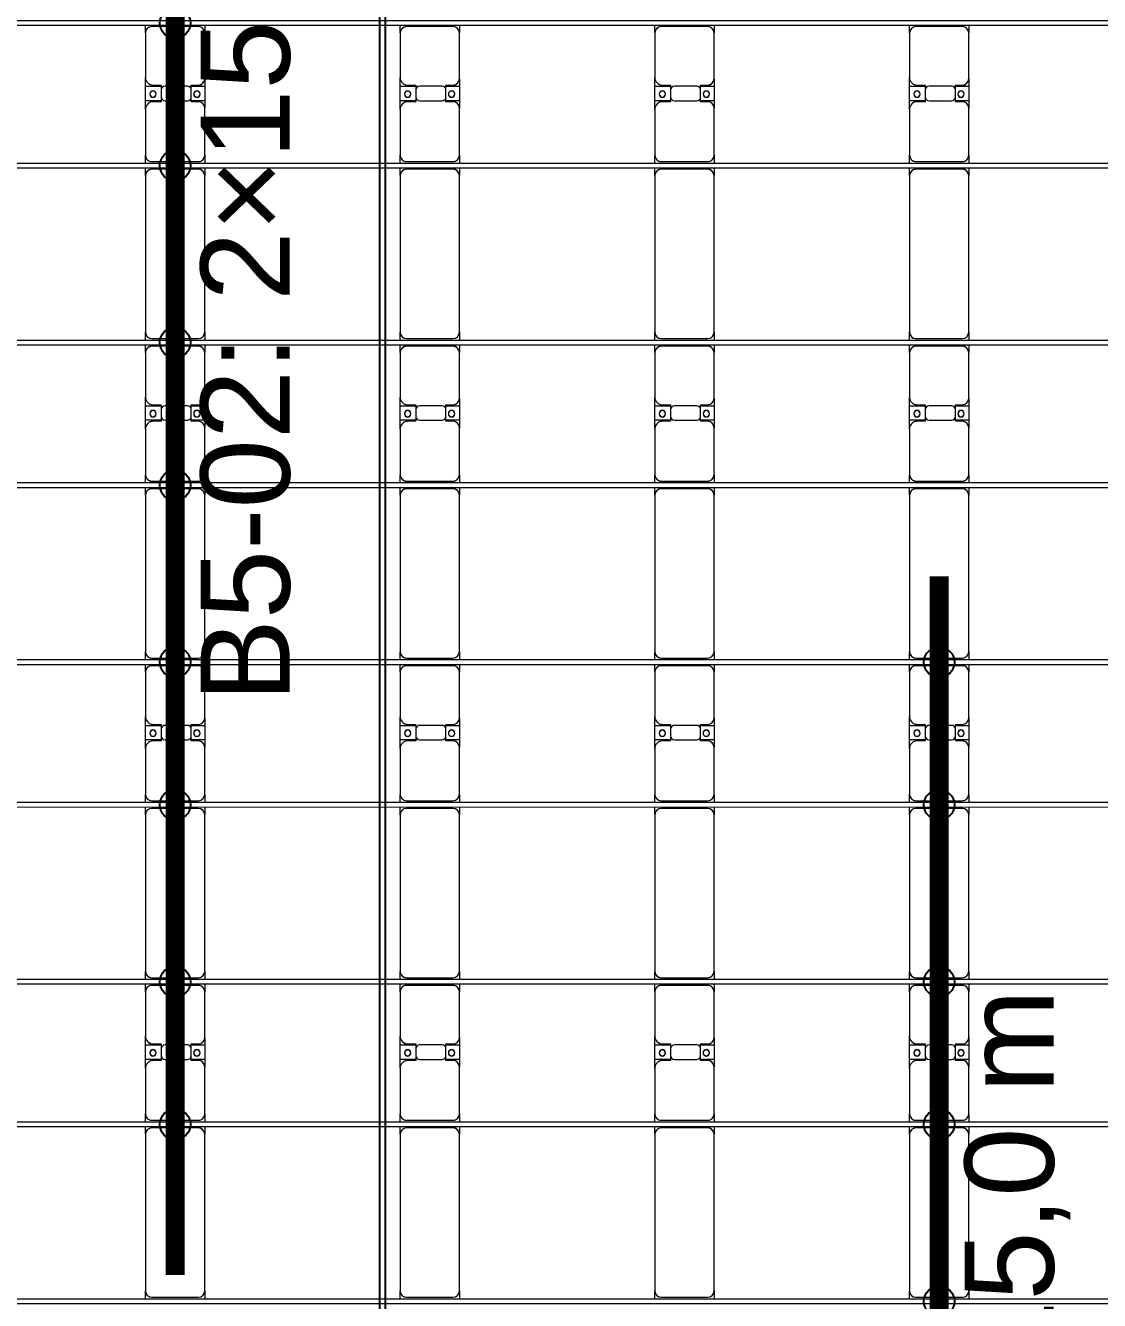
# Model space of a CAD drawing. Header units: millimetres. Extents: x -147246 to 112336, y -213734 to -86506.
# Drawn here: x -89290 to -80856, y -194983 to -184969 of the extents above; entities that cross this region are included whole.
import ezdxf

# ---------------------------------------------------------------- set-up
doc = ezdxf.new("R2010")
doc.units = ezdxf.units.MM
doc.layers.add('A-GENM', color=13, linetype='Continuous', lineweight=9)
doc.layers.add('S-BEAM', color=12, linetype='Continuous', lineweight=9)
doc.layers.add('GC-GHI CHU', color=2, linetype='Continuous')
doc.layers.add('GC-HOP 40x60 GIA CUONG', color=1, linetype='Continuous')
doc.styles.add('GC_VN', font='arial.ttf')

# ---------------------------------------------------------------- blocks, each defined once
blk = doc.blocks.new('Dầm C52 - Hộp 40x60-25898-BỐ TRÍ KHUNG KẾT CẤU BÈ PIN 05')
at = {"layer": 'S-BEAM', "color": 3, "lineweight": 25}
for p, q in [((-55982, 20), (55982, 20)), ((55982, -20), (-55982, -20))]:
    blk.add_line(p, q, dxfattribs=at)
blk = doc.blocks.new('Dai phao do pin - DẢI PHAO ĐỠ PIN-V5-BỐ TRÍ KHUNG KẾT CẤU BÈ PIN 05')
at = {"layer": 'A-GENM', "color": 7}
for p, q in [((6848, 242), (6910, 242)), ((8140, 242), (6910, 242)), ((8140, 242), (8198, 242)), ((8238, 242), (8300, 242)), ((8660, 242), (8300, 242)), ((8660, 242), (8842, 242)), ((8728, 242), (8910, 242)), ((8728, 118), (8728, 242)), ((8842, 242), (8842, 118)), ((9260, 242), (8910, 242)), ((9260, 242), (9318, 242)), ((9358, 242), (9420, 242)), ((10650, 242), (9420, 242)), ((10650, 242), (10708, 242)), ((10748, 242), (10808, 242)), ((11170, 242), (10810, 242)), ((11170, 242), (11352, 242)), ((11238, 242), (11420, 242)), ((11238, 118), (11238, 242)), ((11352, 242), (11352, 118)), ((11770, 242), (11420, 242)), ((11770, 242), (11828, 242)), ((11868, 242), (11930, 242)), ((13160, 242), (11930, 242)), ((13160, 242), (13218, 242)), ((13258, 242), (13320, 242)), ((13680, 242), (13320, 242)), ((13680, 242), (13862, 242)), ((13748, 242), (13930, 242)), ((13748, 118), (13748, 242)), ((13862, 242), (13862, 118)), ((14280, 242), (13930, 242)), ((14280, 242), (14338, 242)), ((14378, 242), (14440, 242)), ((15670, 242), (14440, 242)), ((15670, 242), (15728, 242)), ((15768, 242), (15830, 242)), ((16190, 242), (15830, 242)), ((16190, 242), (16372, 242)), ((16258, 242), (16440, 242)), ((16258, 118), (16258, 242)), ((16372, 242), (16372, 118)), ((16790, 242), (16440, 242)), ((16790, 242), (16848, 242)), ((6860, 192), (6860, -173)), ((8190, -173), (8190, 192)), ((8250, 192), (8250, -173)), ((8720, 118), (8720, 182)), ((8812, 118), (8720, 118)), ((8850, 118), (8758, 118)), ((8850, 182), (8850, 118)), ((9310, -173), (9310, 192)), ((9370, 192), (9370, -173)), ((10700, -173), (10700, 192)), ((10760, 192), (10760, -173)), ((11230, 118), (11230, 182)), ((11322, 118), (11230, 118)), ((11360, 118), (11268, 118)), ((11360, 182), (11360, 118)), ((11820, -173), (11820, 192)), ((11880, 192), (11880, -173)), ((13210, -173), (13210, 192)), ((13270, 192), (13270, -173)), ((13740, 118), (13740, 182)), ((13832, 118), (13740, 118)), ((13870, 118), (13778, 118)), ((13870, 182), (13870, 118)), ((14330, -173), (14330, 192)), ((14390, 192), (14390, -173)), ((15720, -173), (15720, 192)), ((15780, 192), (15780, -173)), ((16250, 118), (16250, 182)), ((16342, 118), (16250, 118)), ((16380, 118), (16288, 118)), ((16380, 182), (16380, 118)), ((16840, -173), (16840, 192)), ((8728, 88), (8728, -88)), ((8842, -88), (8842, 88)), ((11238, 88), (11238, -88)), ((11352, -88), (11352, 88)), ((13748, 88), (13748, -88)), ((13862, -88), (13862, 88)), ((16258, 88), (16258, -88)), ((16372, -88), (16372, 88)), ((8720, -173), (8720, -118)), ((8720, -118), (8812, -118)), ((8728, -223), (8728, -118)), ((8758, -118), (8850, -118)), ((8842, -118), (8842, -223)), ((8850, -118), (8850, -173)), ((11230, -173), (11230, -118)), ((11230, -118), (11322, -118)), ((11238, -223), (11238, -118)), ((11268, -118), (11360, -118)), ((11352, -118), (11352, -223)), ((11360, -118), (11360, -173)), ((13740, -173), (13740, -118)), ((13740, -118), (13832, -118)), ((13748, -223), (13748, -118)), ((13778, -118), (13870, -118)), ((13862, -118), (13862, -223)), ((13870, -118), (13870, -173)), ((16250, -173), (16250, -118)), ((16250, -118), (16342, -118)), ((16258, -223), (16258, -118)), ((16288, -118), (16380, -118)), ((16372, -118), (16372, -223)), ((16380, -118), (16380, -173)), ((6910, -223), (6848, -223)), ((6910, -223), (8140, -223)), ((8198, -223), (8140, -223)), ((8300, -223), (8238, -223)), ((8300, -223), (8670, -223)), ((8842, -223), (8670, -223)), ((8900, -223), (8728, -223)), ((8900, -223), (9260, -223)), ((9318, -223), (9260, -223)), ((9420, -223), (9358, -223)), ((9420, -223), (10650, -223)), ((10708, -223), (10650, -223)), ((10808, -223), (10748, -223)), ((10810, -223), (11180, -223)), ((11352, -223), (11180, -223)), ((11410, -223), (11238, -223)), ((11410, -223), (11770, -223)), ((11828, -223), (11770, -223)), ((11930, -223), (11868, -223)), ((11930, -223), (13160, -223)), ((13218, -223), (13160, -223)), ((13320, -223), (13258, -223)), ((13320, -223), (13690, -223)), ((13862, -223), (13690, -223)), ((13920, -223), (13748, -223)), ((13920, -223), (14280, -223)), ((14338, -223), (14280, -223)), ((14440, -223), (14378, -223)), ((14440, -223), (15670, -223)), ((15728, -223), (15670, -223)), ((15830, -223), (15768, -223)), ((15830, -223), (16200, -223)), ((16372, -223), (16200, -223)), ((16430, -223), (16258, -223)), ((16430, -223), (16790, -223)), ((16848, -223), (16790, -223))]:
    blk.add_line(p, q, dxfattribs=at)
for centre, radius, start, end in [((6910, 192), 50, 90, 180), ((6910, 192), 50, 105, 180), ((8140, 192), 50, 360, 90), ((8140, 192), 50, 15, 90), ((8300, 192), 50, 90, 180), ((8300, 192), 50, 135, 180), ((8660, 182), 60, 0, 90), ((8660, 182), 60, 0, 30), ((8779, 183), 25, 0, 180), ((8781, 183), 25, 360, 180), ((8910, 182), 60, 90, 180), ((8910, 182), 60, 150, 180), ((9260, 192), 50, 360, 90), ((9260, 192), 50, 360, 45), ((9420, 192), 50, 90, 180), ((9420, 192), 50, 105, 180), ((10650, 192), 50, 0, 90), ((10650, 192), 50, 15, 90), ((10810, 192), 50, 90, 180), ((10810, 192), 50, 135, 180), ((11170, 182), 60, 360, 90), ((11170, 182), 60, 360, 30), ((11289, 183), 25, 0, 180), ((11291, 183), 25, 0, 180), ((11420, 182), 60, 90, 180), ((11420, 182), 60, 150, 180), ((11770, 192), 50, 0, 90), ((11770, 192), 50, 0, 45), ((11930, 192), 50, 90, 180), ((11930, 192), 50, 105, 180), ((13160, 192), 50, 0, 90), ((13160, 192), 50, 15, 90), ((13320, 192), 50, 90, 180), ((13320, 192), 50, 135, 180), ((13680, 182), 60, 0, 90), ((13680, 182), 60, 0, 30), ((13799, 183), 25, 360, 180), ((13801, 183), 25, 0, 180), ((13930, 182), 60, 90, 180), ((13930, 182), 60, 150, 180), ((14280, 192), 50, 0, 90), ((14280, 192), 50, 0, 45), ((14440, 192), 50, 90, 180), ((14440, 192), 50, 105, 180), ((15670, 192), 50, 360, 90), ((15670, 192), 50, 15, 90), ((15830, 192), 50, 90, 180), ((15830, 192), 50, 135, 180), ((16190, 182), 60, 0, 90), ((16190, 182), 60, 0, 30), ((16309, 183), 25, 360, 180), ((16311, 183), 25, 0, 180), ((16440, 182), 60, 90, 180), ((16440, 182), 60, 150, 180), ((16790, 192), 50, 0, 90), ((16790, 192), 50, 0, 45), ((8758, 88), 30, 90, 180), ((8779, 183), 25, 180, 0), ((8781, 183), 25, 180, 360), ((8812, 88), 30, 360, 90), ((11268, 88), 30, 90, 180), ((11289, 183), 25, 180, 0), ((11291, 183), 25, 180, 0), ((11322, 88), 30, 360, 90), ((13778, 88), 30, 90, 180), ((13799, 183), 25, 180, 0), ((13801, 183), 25, 180, 360), ((13832, 88), 30, 0, 90), ((16288, 88), 30, 90, 180), ((16309, 183), 25, 180, 0), ((16311, 183), 25, 180, 0), ((16342, 88), 30, 360, 90), ((8758, -88), 30, 180, 270), ((8812, -88), 30, 270, 360), ((11268, -88), 30, 180, 270), ((11322, -88), 30, 270, 360), ((13778, -88), 30, 180, 270), ((13832, -88), 30, 270, 360), ((16288, -88), 30, 180, 270), ((16342, -88), 30, 270, 360), ((6910, -173), 50, 180, 270), ((6910, -173), 50, 180, 270), ((8140, -173), 50, 270, 360), ((8140, -173), 50, 285, 360), ((8300, -173), 50, 180, 270), ((8300, -173), 50, 180, 225), ((8670, -173), 50, 270, 0), ((8670, -173), 50, 315, 0), ((8779, -162), 25, 360, 180), ((8779, -162), 25, 180, 0), ((8781, -162), 25, 0, 180), ((8781, -162), 25, 180, 0), ((8900, -173), 50, 180, 270), ((8900, -173), 50, 180, 225), ((9260, -173), 50, 270, 360), ((9260, -173), 50, 315, 360), ((9420, -173), 50, 180, 270), ((9420, -173), 50, 180, 270), ((10650, -173), 50, 270, 0), ((10650, -173), 50, 285, 0), ((10810, -173), 50, 180, 270), ((10810, -173), 50, 180, 225), ((11180, -173), 50, 270, 360), ((11180, -173), 50, 315, 360), ((11289, -162), 25, 360, 180), ((11289, -162), 25, 180, 0), ((11291, -162), 25, 0, 180), ((11291, -162), 25, 180, 0), ((11410, -173), 50, 180, 270), ((11410, -173), 50, 180, 225), ((11770, -173), 50, 270, 360), ((11770, -173), 50, 315, 360), ((11930, -173), 50, 180, 270), ((11930, -173), 50, 180, 270), ((13160, -173), 50, 270, 0), ((13160, -173), 50, 285, 360), ((13320, -173), 50, 180, 270), ((13320, -173), 50, 180, 225), ((13690, -173), 50, 270, 360), ((13690, -173), 50, 315, 360), ((13799, -162), 25, 360, 180), ((13799, -162), 25, 180, 0), ((13801, -162), 25, 360, 180), ((13801, -162), 25, 180, 0), ((13920, -173), 50, 180, 270), ((13920, -173), 50, 180, 225), ((14280, -173), 50, 270, 360), ((14280, -173), 50, 315, 360), ((14440, -173), 50, 180, 270), ((14440, -173), 50, 180, 270), ((15670, -173), 50, 270, 360), ((15670, -173), 50, 285, 360), ((15830, -173), 50, 180, 270), ((15830, -173), 50, 180, 225), ((16200, -173), 50, 270, 360), ((16200, -173), 50, 315, 0), ((16309, -162), 25, 360, 180), ((16309, -162), 25, 180, 0), ((16311, -162), 25, 360, 180), ((16311, -162), 25, 180, 360), ((16430, -173), 50, 180, 270), ((16430, -173), 50, 180, 225), ((16790, -173), 50, 270, 0), ((16790, -173), 50, 315, 0)]:
    blk.add_arc(centre, radius, start, end, dxfattribs=at)
blk = doc.blocks.new('Dai phao do pin - DẢI PHAO ĐỠ PIN-V6-BỐ TRÍ KHUNG KẾT CẤU BÈ PIN 05')
at = {"layer": 'A-GENM', "color": 7}
for p, q in [((6848, 242), (6910, 242)), ((8140, 242), (6910, 242)), ((8140, 242), (8198, 242)), ((8238, 242), (8300, 242)), ((8660, 242), (8300, 242)), ((8660, 242), (8842, 242)), ((8728, 242), (8910, 242)), ((8728, 118), (8728, 242)), ((8842, 242), (8842, 118)), ((9260, 242), (8910, 242)), ((9260, 242), (9318, 242)), ((9358, 242), (9420, 242)), ((10650, 242), (9420, 242)), ((10650, 242), (10708, 242)), ((10748, 242), (10808, 242)), ((11170, 242), (10810, 242)), ((11170, 242), (11352, 242)), ((11238, 242), (11420, 242)), ((11238, 118), (11238, 242)), ((11352, 242), (11352, 118)), ((11770, 242), (11420, 242)), ((11770, 242), (11828, 242)), ((11868, 242), (11930, 242)), ((13160, 242), (11930, 242)), ((13160, 242), (13218, 242)), ((13258, 242), (13320, 242)), ((13680, 242), (13320, 242)), ((13680, 242), (13862, 242)), ((13748, 242), (13930, 242)), ((13748, 118), (13748, 242)), ((13862, 242), (13862, 118)), ((14280, 242), (13930, 242)), ((14280, 242), (14338, 242)), ((14378, 242), (14440, 242)), ((15670, 242), (14440, 242)), ((15670, 242), (15728, 242)), ((15768, 242), (15830, 242)), ((16190, 242), (15830, 242)), ((16190, 242), (16372, 242)), ((16258, 242), (16440, 242)), ((16258, 118), (16258, 242)), ((16372, 242), (16372, 118)), ((16790, 242), (16440, 242)), ((16790, 242), (16848, 242)), ((6860, 192), (6860, -173)), ((8190, -173), (8190, 192)), ((8250, 192), (8250, -173)), ((8720, 118), (8720, 182)), ((8812, 118), (8720, 118)), ((8850, 118), (8758, 118)), ((8850, 182), (8850, 118)), ((9310, -173), (9310, 192)), ((9370, 192), (9370, -173)), ((10700, -173), (10700, 192)), ((10760, 192), (10760, -173)), ((11230, 118), (11230, 182)), ((11322, 118), (11230, 118)), ((11360, 118), (11268, 118)), ((11360, 182), (11360, 118)), ((11820, -173), (11820, 192)), ((11880, 192), (11880, -173)), ((13210, -173), (13210, 192)), ((13270, 192), (13270, -173)), ((13740, 118), (13740, 182)), ((13832, 118), (13740, 118)), ((13870, 118), (13778, 118)), ((13870, 182), (13870, 118)), ((14330, -173), (14330, 192)), ((14390, 192), (14390, -173)), ((15720, -173), (15720, 192)), ((15780, 192), (15780, -173)), ((16250, 118), (16250, 182)), ((16342, 118), (16250, 118)), ((16380, 118), (16288, 118)), ((16380, 182), (16380, 118)), ((16840, -173), (16840, 192)), ((8728, 88), (8728, -88)), ((8842, -88), (8842, 88)), ((11238, 88), (11238, -88)), ((11352, -88), (11352, 88)), ((13748, 88), (13748, -88)), ((13862, -88), (13862, 88)), ((16258, 88), (16258, -88)), ((16372, -88), (16372, 88)), ((8720, -173), (8720, -118)), ((8720, -118), (8812, -118)), ((8728, -223), (8728, -118)), ((8758, -118), (8850, -118)), ((8842, -118), (8842, -223)), ((8850, -118), (8850, -173)), ((11230, -173), (11230, -118)), ((11230, -118), (11322, -118)), ((11238, -223), (11238, -118)), ((11268, -118), (11360, -118)), ((11352, -118), (11352, -223)), ((11360, -118), (11360, -173)), ((13740, -173), (13740, -118)), ((13740, -118), (13832, -118)), ((13748, -223), (13748, -118)), ((13778, -118), (13870, -118)), ((13862, -118), (13862, -223)), ((13870, -118), (13870, -173)), ((16250, -173), (16250, -118)), ((16250, -118), (16342, -118)), ((16258, -223), (16258, -118)), ((16288, -118), (16380, -118)), ((16372, -118), (16372, -223)), ((16380, -118), (16380, -173)), ((6910, -223), (6848, -223)), ((6910, -223), (8140, -223)), ((8198, -223), (8140, -223)), ((8300, -223), (8238, -223)), ((8300, -223), (8670, -223)), ((8842, -223), (8670, -223)), ((8900, -223), (8728, -223)), ((8900, -223), (9260, -223)), ((9318, -223), (9260, -223)), ((9420, -223), (9358, -223)), ((9420, -223), (10650, -223)), ((10708, -223), (10650, -223)), ((10808, -223), (10748, -223)), ((10810, -223), (11180, -223)), ((11352, -223), (11180, -223)), ((11410, -223), (11238, -223)), ((11410, -223), (11770, -223)), ((11828, -223), (11770, -223)), ((11930, -223), (11868, -223)), ((11930, -223), (13160, -223)), ((13218, -223), (13160, -223)), ((13320, -223), (13258, -223)), ((13320, -223), (13690, -223)), ((13862, -223), (13690, -223)), ((13920, -223), (13748, -223)), ((13920, -223), (14280, -223)), ((14338, -223), (14280, -223)), ((14440, -223), (14378, -223)), ((14440, -223), (15670, -223)), ((15728, -223), (15670, -223)), ((15830, -223), (15768, -223)), ((15830, -223), (16200, -223)), ((16372, -223), (16200, -223)), ((16430, -223), (16258, -223)), ((16430, -223), (16790, -223)), ((16848, -223), (16790, -223))]:
    blk.add_line(p, q, dxfattribs=at)
for centre, radius, start, end in [((6910, 192), 50, 90, 180), ((6910, 192), 50, 105, 180), ((8140, 192), 50, 360, 90), ((8140, 192), 50, 15, 90), ((8300, 192), 50, 90, 180), ((8300, 192), 50, 135, 180), ((8660, 182), 60, 0, 90), ((8660, 182), 60, 0, 30), ((8779, 183), 25, 0, 180), ((8781, 183), 25, 360, 180), ((8910, 182), 60, 90, 180), ((8910, 182), 60, 150, 180), ((9260, 192), 50, 360, 90), ((9260, 192), 50, 360, 45), ((9420, 192), 50, 90, 180), ((9420, 192), 50, 105, 180), ((10650, 192), 50, 0, 90), ((10650, 192), 50, 15, 90), ((10810, 192), 50, 90, 180), ((10810, 192), 50, 135, 180), ((11170, 182), 60, 360, 90), ((11170, 182), 60, 360, 30), ((11289, 183), 25, 0, 180), ((11291, 183), 25, 0, 180), ((11420, 182), 60, 90, 180), ((11420, 182), 60, 150, 180), ((11770, 192), 50, 0, 90), ((11770, 192), 50, 0, 45), ((11930, 192), 50, 90, 180), ((11930, 192), 50, 105, 180), ((13160, 192), 50, 0, 90), ((13160, 192), 50, 15, 90), ((13320, 192), 50, 90, 180), ((13320, 192), 50, 135, 180), ((13680, 182), 60, 0, 90), ((13680, 182), 60, 0, 30), ((13799, 183), 25, 360, 180), ((13801, 183), 25, 0, 180), ((13930, 182), 60, 90, 180), ((13930, 182), 60, 150, 180), ((14280, 192), 50, 0, 90), ((14280, 192), 50, 0, 45), ((14440, 192), 50, 90, 180), ((14440, 192), 50, 105, 180), ((15670, 192), 50, 360, 90), ((15670, 192), 50, 15, 90), ((15830, 192), 50, 90, 180), ((15830, 192), 50, 135, 180), ((16190, 182), 60, 0, 90), ((16190, 182), 60, 0, 30), ((16309, 183), 25, 360, 180), ((16311, 183), 25, 0, 180), ((16440, 182), 60, 90, 180), ((16440, 182), 60, 150, 180), ((16790, 192), 50, 0, 90), ((16790, 192), 50, 0, 45), ((8758, 88), 30, 90, 180), ((8779, 183), 25, 180, 0), ((8781, 183), 25, 180, 360), ((8812, 88), 30, 360, 90), ((11268, 88), 30, 90, 180), ((11289, 183), 25, 180, 0), ((11291, 183), 25, 180, 0), ((11322, 88), 30, 360, 90), ((13778, 88), 30, 90, 180), ((13799, 183), 25, 180, 0), ((13801, 183), 25, 180, 360), ((13832, 88), 30, 0, 90), ((16288, 88), 30, 90, 180), ((16309, 183), 25, 180, 0), ((16311, 183), 25, 180, 0), ((16342, 88), 30, 360, 90), ((8758, -88), 30, 180, 270), ((8812, -88), 30, 270, 360), ((11268, -88), 30, 180, 270), ((11322, -88), 30, 270, 360), ((13778, -88), 30, 180, 270), ((13832, -88), 30, 270, 360), ((16288, -88), 30, 180, 270), ((16342, -88), 30, 270, 360), ((6910, -173), 50, 180, 270), ((6910, -173), 50, 180, 270), ((8140, -173), 50, 270, 360), ((8140, -173), 50, 285, 360), ((8300, -173), 50, 180, 270), ((8300, -173), 50, 180, 225), ((8670, -173), 50, 270, 0), ((8670, -173), 50, 315, 0), ((8779, -162), 25, 360, 180), ((8779, -162), 25, 180, 0), ((8781, -162), 25, 0, 180), ((8781, -162), 25, 180, 0), ((8900, -173), 50, 180, 270), ((8900, -173), 50, 180, 225), ((9260, -173), 50, 270, 360), ((9260, -173), 50, 315, 360), ((9420, -173), 50, 180, 270), ((9420, -173), 50, 180, 270), ((10650, -173), 50, 270, 0), ((10650, -173), 50, 285, 0), ((10810, -173), 50, 180, 270), ((10810, -173), 50, 180, 225), ((11180, -173), 50, 270, 360), ((11180, -173), 50, 315, 360), ((11289, -162), 25, 360, 180), ((11289, -162), 25, 180, 0), ((11291, -162), 25, 0, 180), ((11291, -162), 25, 180, 0), ((11410, -173), 50, 180, 270), ((11410, -173), 50, 180, 225), ((11770, -173), 50, 270, 360), ((11770, -173), 50, 315, 360), ((11930, -173), 50, 180, 270), ((11930, -173), 50, 180, 270), ((13160, -173), 50, 270, 0), ((13160, -173), 50, 285, 360), ((13320, -173), 50, 180, 270), ((13320, -173), 50, 180, 225), ((13690, -173), 50, 270, 360), ((13690, -173), 50, 315, 360), ((13799, -162), 25, 360, 180), ((13799, -162), 25, 180, 0), ((13801, -162), 25, 360, 180), ((13801, -162), 25, 180, 0), ((13920, -173), 50, 180, 270), ((13920, -173), 50, 180, 225), ((14280, -173), 50, 270, 360), ((14280, -173), 50, 315, 360), ((14440, -173), 50, 180, 270), ((14440, -173), 50, 180, 270), ((15670, -173), 50, 270, 360), ((15670, -173), 50, 285, 360), ((15830, -173), 50, 180, 270), ((15830, -173), 50, 180, 225), ((16200, -173), 50, 270, 360), ((16200, -173), 50, 315, 0), ((16309, -162), 25, 360, 180), ((16309, -162), 25, 180, 0), ((16311, -162), 25, 360, 180), ((16311, -162), 25, 180, 360), ((16430, -173), 50, 180, 270), ((16430, -173), 50, 180, 225), ((16790, -173), 50, 270, 0), ((16790, -173), 50, 315, 0)]:
    blk.add_arc(centre, radius, start, end, dxfattribs=at)
blk = doc.blocks.new('Dai phao do pin - DẢI PHAO ĐỠ PIN-V7-BỐ TRÍ KHUNG KẾT CẤU BÈ PIN 05')
at = {"layer": 'A-GENM', "color": 7}
for p, q in [((6848, 242), (6910, 242)), ((8140, 242), (6910, 242)), ((8140, 242), (8198, 242)), ((8238, 242), (8300, 242)), ((8660, 242), (8300, 242)), ((8660, 242), (8842, 242)), ((8728, 242), (8910, 242)), ((8728, 118), (8728, 242)), ((8842, 242), (8842, 118)), ((9260, 242), (8910, 242)), ((9260, 242), (9318, 242)), ((9358, 242), (9420, 242)), ((10650, 242), (9420, 242)), ((10650, 242), (10708, 242)), ((10748, 242), (10808, 242)), ((11170, 242), (10810, 242)), ((11170, 242), (11352, 242)), ((11238, 242), (11420, 242)), ((11238, 118), (11238, 242)), ((11352, 242), (11352, 118)), ((11770, 242), (11420, 242)), ((11770, 242), (11828, 242)), ((11868, 242), (11930, 242)), ((13160, 242), (11930, 242)), ((13160, 242), (13218, 242)), ((13258, 242), (13320, 242)), ((13680, 242), (13320, 242)), ((13680, 242), (13862, 242)), ((13748, 242), (13930, 242)), ((13748, 118), (13748, 242)), ((13862, 242), (13862, 118)), ((14280, 242), (13930, 242)), ((14280, 242), (14338, 242)), ((14378, 242), (14440, 242)), ((15670, 242), (14440, 242)), ((15670, 242), (15728, 242)), ((15768, 242), (15830, 242)), ((16190, 242), (15830, 242)), ((16190, 242), (16372, 242)), ((16258, 242), (16440, 242)), ((16258, 118), (16258, 242)), ((16372, 242), (16372, 118)), ((16790, 242), (16440, 242)), ((16790, 242), (16848, 242)), ((6860, 192), (6860, -173)), ((8190, -173), (8190, 192)), ((8250, 192), (8250, -173)), ((8720, 118), (8720, 182)), ((8812, 118), (8720, 118)), ((8850, 118), (8758, 118)), ((8850, 182), (8850, 118)), ((9310, -173), (9310, 192)), ((9370, 192), (9370, -173)), ((10700, -173), (10700, 192)), ((10760, 192), (10760, -173)), ((11230, 118), (11230, 182)), ((11322, 118), (11230, 118)), ((11360, 118), (11268, 118)), ((11360, 182), (11360, 118)), ((11820, -173), (11820, 192)), ((11880, 192), (11880, -173)), ((13210, -173), (13210, 192)), ((13270, 192), (13270, -173)), ((13740, 118), (13740, 182)), ((13832, 118), (13740, 118)), ((13870, 118), (13778, 118)), ((13870, 182), (13870, 118)), ((14330, -173), (14330, 192)), ((14390, 192), (14390, -173)), ((15720, -173), (15720, 192)), ((15780, 192), (15780, -173)), ((16250, 118), (16250, 182)), ((16342, 118), (16250, 118)), ((16380, 118), (16288, 118)), ((16380, 182), (16380, 118)), ((16840, -173), (16840, 192)), ((8728, 88), (8728, -88)), ((8842, -88), (8842, 88)), ((11238, 88), (11238, -88)), ((11352, -88), (11352, 88)), ((13748, 88), (13748, -88)), ((13862, -88), (13862, 88)), ((16258, 88), (16258, -88)), ((16372, -88), (16372, 88)), ((8720, -173), (8720, -118)), ((8720, -118), (8812, -118)), ((8728, -223), (8728, -118)), ((8758, -118), (8850, -118)), ((8842, -118), (8842, -223)), ((8850, -118), (8850, -173)), ((11230, -173), (11230, -118)), ((11230, -118), (11322, -118)), ((11238, -223), (11238, -118)), ((11268, -118), (11360, -118)), ((11352, -118), (11352, -223)), ((11360, -118), (11360, -173)), ((13740, -173), (13740, -118)), ((13740, -118), (13832, -118)), ((13748, -223), (13748, -118)), ((13778, -118), (13870, -118)), ((13862, -118), (13862, -223)), ((13870, -118), (13870, -173)), ((16250, -173), (16250, -118)), ((16250, -118), (16342, -118)), ((16258, -223), (16258, -118)), ((16288, -118), (16380, -118)), ((16372, -118), (16372, -223)), ((16380, -118), (16380, -173)), ((6910, -223), (6848, -223)), ((6910, -223), (8140, -223)), ((8198, -223), (8140, -223)), ((8300, -223), (8238, -223)), ((8300, -223), (8670, -223)), ((8842, -223), (8670, -223)), ((8900, -223), (8728, -223)), ((8900, -223), (9260, -223)), ((9318, -223), (9260, -223)), ((9420, -223), (9358, -223)), ((9420, -223), (10650, -223)), ((10708, -223), (10650, -223)), ((10808, -223), (10748, -223)), ((10810, -223), (11180, -223)), ((11352, -223), (11180, -223)), ((11410, -223), (11238, -223)), ((11410, -223), (11770, -223)), ((11828, -223), (11770, -223)), ((11930, -223), (11868, -223)), ((11930, -223), (13160, -223)), ((13218, -223), (13160, -223)), ((13320, -223), (13258, -223)), ((13320, -223), (13690, -223)), ((13862, -223), (13690, -223)), ((13920, -223), (13748, -223)), ((13920, -223), (14280, -223)), ((14338, -223), (14280, -223)), ((14440, -223), (14378, -223)), ((14440, -223), (15670, -223)), ((15728, -223), (15670, -223)), ((15830, -223), (15768, -223)), ((15830, -223), (16200, -223)), ((16372, -223), (16200, -223)), ((16430, -223), (16258, -223)), ((16430, -223), (16790, -223)), ((16848, -223), (16790, -223))]:
    blk.add_line(p, q, dxfattribs=at)
for centre, radius, start, end in [((6910, 192), 50, 90, 180), ((6910, 192), 50, 105, 180), ((8140, 192), 50, 360, 90), ((8140, 192), 50, 15, 90), ((8300, 192), 50, 90, 180), ((8300, 192), 50, 135, 180), ((8660, 182), 60, 0, 90), ((8660, 182), 60, 0, 30), ((8779, 183), 25, 0, 180), ((8781, 183), 25, 360, 180), ((8910, 182), 60, 90, 180), ((8910, 182), 60, 150, 180), ((9260, 192), 50, 360, 90), ((9260, 192), 50, 360, 45), ((9420, 192), 50, 90, 180), ((9420, 192), 50, 105, 180), ((10650, 192), 50, 0, 90), ((10650, 192), 50, 15, 90), ((10810, 192), 50, 90, 180), ((10810, 192), 50, 135, 180), ((11170, 182), 60, 360, 90), ((11170, 182), 60, 360, 30), ((11289, 183), 25, 0, 180), ((11291, 183), 25, 0, 180), ((11420, 182), 60, 90, 180), ((11420, 182), 60, 150, 180), ((11770, 192), 50, 0, 90), ((11770, 192), 50, 0, 45), ((11930, 192), 50, 90, 180), ((11930, 192), 50, 105, 180), ((13160, 192), 50, 0, 90), ((13160, 192), 50, 15, 90), ((13320, 192), 50, 90, 180), ((13320, 192), 50, 135, 180), ((13680, 182), 60, 0, 90), ((13680, 182), 60, 0, 30), ((13799, 183), 25, 360, 180), ((13801, 183), 25, 0, 180), ((13930, 182), 60, 90, 180), ((13930, 182), 60, 150, 180), ((14280, 192), 50, 0, 90), ((14280, 192), 50, 0, 45), ((14440, 192), 50, 90, 180), ((14440, 192), 50, 105, 180), ((15670, 192), 50, 360, 90), ((15670, 192), 50, 15, 90), ((15830, 192), 50, 90, 180), ((15830, 192), 50, 135, 180), ((16190, 182), 60, 0, 90), ((16190, 182), 60, 0, 30), ((16309, 183), 25, 360, 180), ((16311, 183), 25, 0, 180), ((16440, 182), 60, 90, 180), ((16440, 182), 60, 150, 180), ((16790, 192), 50, 0, 90), ((16790, 192), 50, 0, 45), ((8758, 88), 30, 90, 180), ((8779, 183), 25, 180, 0), ((8781, 183), 25, 180, 360), ((8812, 88), 30, 360, 90), ((11268, 88), 30, 90, 180), ((11289, 183), 25, 180, 0), ((11291, 183), 25, 180, 0), ((11322, 88), 30, 360, 90), ((13778, 88), 30, 90, 180), ((13799, 183), 25, 180, 0), ((13801, 183), 25, 180, 360), ((13832, 88), 30, 0, 90), ((16288, 88), 30, 90, 180), ((16309, 183), 25, 180, 0), ((16311, 183), 25, 180, 0), ((16342, 88), 30, 360, 90), ((8758, -88), 30, 180, 270), ((8812, -88), 30, 270, 360), ((11268, -88), 30, 180, 270), ((11322, -88), 30, 270, 360), ((13778, -88), 30, 180, 270), ((13832, -88), 30, 270, 360), ((16288, -88), 30, 180, 270), ((16342, -88), 30, 270, 360), ((6910, -173), 50, 180, 270), ((6910, -173), 50, 180, 270), ((8140, -173), 50, 270, 360), ((8140, -173), 50, 285, 360), ((8300, -173), 50, 180, 270), ((8300, -173), 50, 180, 225), ((8670, -173), 50, 270, 0), ((8670, -173), 50, 315, 0), ((8779, -162), 25, 360, 180), ((8779, -162), 25, 180, 0), ((8781, -162), 25, 0, 180), ((8781, -162), 25, 180, 0), ((8900, -173), 50, 180, 270), ((8900, -173), 50, 180, 225), ((9260, -173), 50, 270, 360), ((9260, -173), 50, 315, 360), ((9420, -173), 50, 180, 270), ((9420, -173), 50, 180, 270), ((10650, -173), 50, 270, 0), ((10650, -173), 50, 285, 0), ((10810, -173), 50, 180, 270), ((10810, -173), 50, 180, 225), ((11180, -173), 50, 270, 360), ((11180, -173), 50, 315, 360), ((11289, -162), 25, 360, 180), ((11289, -162), 25, 180, 0), ((11291, -162), 25, 0, 180), ((11291, -162), 25, 180, 0), ((11410, -173), 50, 180, 270), ((11410, -173), 50, 180, 225), ((11770, -173), 50, 270, 360), ((11770, -173), 50, 315, 360), ((11930, -173), 50, 180, 270), ((11930, -173), 50, 180, 270), ((13160, -173), 50, 270, 0), ((13160, -173), 50, 285, 360), ((13320, -173), 50, 180, 270), ((13320, -173), 50, 180, 225), ((13690, -173), 50, 270, 360), ((13690, -173), 50, 315, 360), ((13799, -162), 25, 360, 180), ((13799, -162), 25, 180, 0), ((13801, -162), 25, 360, 180), ((13801, -162), 25, 180, 0), ((13920, -173), 50, 180, 270), ((13920, -173), 50, 180, 225), ((14280, -173), 50, 270, 360), ((14280, -173), 50, 315, 360), ((14440, -173), 50, 180, 270), ((14440, -173), 50, 180, 270), ((15670, -173), 50, 270, 360), ((15670, -173), 50, 285, 360), ((15830, -173), 50, 180, 270), ((15830, -173), 50, 180, 225), ((16200, -173), 50, 270, 360), ((16200, -173), 50, 315, 0), ((16309, -162), 25, 360, 180), ((16309, -162), 25, 180, 0), ((16311, -162), 25, 360, 180), ((16311, -162), 25, 180, 360), ((16430, -173), 50, 180, 270), ((16430, -173), 50, 180, 225), ((16790, -173), 50, 270, 0), ((16790, -173), 50, 315, 0)]:
    blk.add_arc(centre, radius, start, end, dxfattribs=at)
blk = doc.blocks.new('Dai phao do pin - DẢI PHAO ĐỠ PIN-V8-BỐ TRÍ KHUNG KẾT CẤU BÈ PIN 05')
at = {"layer": 'A-GENM', "color": 7}
for p, q in [((6848, 242), (6910, 242)), ((8140, 242), (6910, 242)), ((8140, 242), (8198, 242)), ((8238, 242), (8300, 242)), ((8660, 242), (8300, 242)), ((8660, 242), (8842, 242)), ((8728, 242), (8910, 242)), ((8728, 118), (8728, 242)), ((8842, 242), (8842, 118)), ((9260, 242), (8910, 242)), ((9260, 242), (9318, 242)), ((9358, 242), (9420, 242)), ((10650, 242), (9420, 242)), ((10650, 242), (10708, 242)), ((10748, 242), (10808, 242)), ((11170, 242), (10810, 242)), ((11170, 242), (11352, 242)), ((11238, 242), (11420, 242)), ((11238, 118), (11238, 242)), ((11352, 242), (11352, 118)), ((11770, 242), (11420, 242)), ((11770, 242), (11828, 242)), ((11868, 242), (11930, 242)), ((13160, 242), (11930, 242)), ((13160, 242), (13218, 242)), ((13258, 242), (13320, 242)), ((13680, 242), (13320, 242)), ((13680, 242), (13862, 242)), ((13748, 242), (13930, 242)), ((13748, 118), (13748, 242)), ((13862, 242), (13862, 118)), ((14280, 242), (13930, 242)), ((14280, 242), (14338, 242)), ((14378, 242), (14440, 242)), ((15670, 242), (14440, 242)), ((15670, 242), (15728, 242)), ((15768, 242), (15830, 242)), ((16190, 242), (15830, 242)), ((16190, 242), (16372, 242)), ((16258, 242), (16440, 242)), ((16258, 118), (16258, 242)), ((16372, 242), (16372, 118)), ((16790, 242), (16440, 242)), ((16790, 242), (16848, 242)), ((6860, 192), (6860, -173)), ((8190, -173), (8190, 192)), ((8250, 192), (8250, -173)), ((8720, 118), (8720, 182)), ((8812, 118), (8720, 118)), ((8850, 118), (8758, 118)), ((8850, 182), (8850, 118)), ((9310, -173), (9310, 192)), ((9370, 192), (9370, -173)), ((10700, -173), (10700, 192)), ((10760, 192), (10760, -173)), ((11230, 118), (11230, 182)), ((11322, 118), (11230, 118)), ((11360, 118), (11268, 118)), ((11360, 182), (11360, 118)), ((11820, -173), (11820, 192)), ((11880, 192), (11880, -173)), ((13210, -173), (13210, 192)), ((13270, 192), (13270, -173)), ((13740, 118), (13740, 182)), ((13832, 118), (13740, 118)), ((13870, 118), (13778, 118)), ((13870, 182), (13870, 118)), ((14330, -173), (14330, 192)), ((14390, 192), (14390, -173)), ((15720, -173), (15720, 192)), ((15780, 192), (15780, -173)), ((16250, 118), (16250, 182)), ((16342, 118), (16250, 118)), ((16380, 118), (16288, 118)), ((16380, 182), (16380, 118)), ((16840, -173), (16840, 192)), ((8728, 88), (8728, -88)), ((8842, -88), (8842, 88)), ((11238, 88), (11238, -88)), ((11352, -88), (11352, 88)), ((13748, 88), (13748, -88)), ((13862, -88), (13862, 88)), ((16258, 88), (16258, -88)), ((16372, -88), (16372, 88)), ((8720, -173), (8720, -118)), ((8720, -118), (8812, -118)), ((8728, -223), (8728, -118)), ((8758, -118), (8850, -118)), ((8842, -118), (8842, -223)), ((8850, -118), (8850, -173)), ((11230, -173), (11230, -118)), ((11230, -118), (11322, -118)), ((11238, -223), (11238, -118)), ((11268, -118), (11360, -118)), ((11352, -118), (11352, -223)), ((11360, -118), (11360, -173)), ((13740, -173), (13740, -118)), ((13740, -118), (13832, -118)), ((13748, -223), (13748, -118)), ((13778, -118), (13870, -118)), ((13862, -118), (13862, -223)), ((13870, -118), (13870, -173)), ((16250, -173), (16250, -118)), ((16250, -118), (16342, -118)), ((16258, -223), (16258, -118)), ((16288, -118), (16380, -118)), ((16372, -118), (16372, -223)), ((16380, -118), (16380, -173)), ((6910, -223), (6848, -223)), ((6910, -223), (8140, -223)), ((8198, -223), (8140, -223)), ((8300, -223), (8238, -223)), ((8300, -223), (8670, -223)), ((8842, -223), (8670, -223)), ((8900, -223), (8728, -223)), ((8900, -223), (9260, -223)), ((9318, -223), (9260, -223)), ((9420, -223), (9358, -223)), ((9420, -223), (10650, -223)), ((10708, -223), (10650, -223)), ((10808, -223), (10748, -223)), ((10810, -223), (11180, -223)), ((11352, -223), (11180, -223)), ((11410, -223), (11238, -223)), ((11410, -223), (11770, -223)), ((11828, -223), (11770, -223)), ((11930, -223), (11868, -223)), ((11930, -223), (13160, -223)), ((13218, -223), (13160, -223)), ((13320, -223), (13258, -223)), ((13320, -223), (13690, -223)), ((13862, -223), (13690, -223)), ((13920, -223), (13748, -223)), ((13920, -223), (14280, -223)), ((14338, -223), (14280, -223)), ((14440, -223), (14378, -223)), ((14440, -223), (15670, -223)), ((15728, -223), (15670, -223)), ((15830, -223), (15768, -223)), ((15830, -223), (16200, -223)), ((16372, -223), (16200, -223)), ((16430, -223), (16258, -223)), ((16430, -223), (16790, -223)), ((16848, -223), (16790, -223))]:
    blk.add_line(p, q, dxfattribs=at)
for centre, radius, start, end in [((6910, 192), 50, 90, 180), ((6910, 192), 50, 105, 173.9722), ((8140, 192), 50, 360, 90), ((8140, 192), 50, 15, 90), ((8300, 192), 50, 90, 180), ((8300, 192), 50, 135, 173.9657), ((8660, 182), 60, 0, 90), ((8660, 182), 60, 0, 30), ((8779, 183), 25, 0, 180), ((8781, 183), 25, 360, 180), ((8910, 182), 60, 90, 180), ((8910, 182), 60, 150, 180), ((9260, 192), 50, 360, 90), ((9260, 192), 50, 360, 45), ((9420, 192), 50, 90, 180), ((9420, 192), 50, 105, 180), ((10650, 192), 50, 0, 90), ((10650, 192), 50, 15, 90), ((10810, 192), 50, 90, 180), ((10810, 192), 50, 135, 180), ((11170, 182), 60, 360, 90), ((11170, 182), 60, 360, 30), ((11289, 183), 25, 0, 180), ((11291, 183), 25, 0, 180), ((11420, 182), 60, 90, 180), ((11420, 182), 60, 150, 180), ((11770, 192), 50, 0, 90), ((11770, 192), 50, 0, 45), ((11930, 192), 50, 90, 180), ((11930, 192), 50, 105, 180), ((13160, 192), 50, 0, 90), ((13160, 192), 50, 15, 90), ((13320, 192), 50, 90, 180), ((13320, 192), 50, 135, 180), ((13680, 182), 60, 0, 90), ((13680, 182), 60, 0, 30), ((13799, 183), 25, 360, 180), ((13801, 183), 25, 0, 180), ((13930, 182), 60, 90, 180), ((13930, 182), 60, 150, 180), ((14280, 192), 50, 0, 90), ((14280, 192), 50, 6.0624, 45), ((14440, 192), 50, 90, 180), ((14440, 192), 50, 105, 173.9373), ((15670, 192), 50, 360, 90), ((15670, 192), 50, 15, 90), ((15830, 192), 50, 90, 180), ((15830, 192), 50, 135, 173.9309), ((16190, 182), 60, 0, 90), ((16190, 182), 60, 0, 30), ((16309, 183), 25, 360, 180), ((16311, 183), 25, 0, 180), ((16440, 182), 60, 90, 180), ((16440, 182), 60, 150, 180), ((16790, 192), 50, 0, 90), ((16790, 192), 50, 0, 45), ((8758, 88), 30, 90, 180), ((8779, 183), 25, 180, 0), ((8781, 183), 25, 180, 360), ((8812, 88), 30, 360, 90), ((11268, 88), 30, 90, 180), ((11289, 183), 25, 180, 0), ((11291, 183), 25, 180, 0), ((11322, 88), 30, 360, 90), ((13778, 88), 30, 90, 180), ((13799, 183), 25, 180, 0), ((13801, 183), 25, 180, 360), ((13832, 88), 30, 0, 90), ((16288, 88), 30, 90, 180), ((16309, 183), 25, 180, 0), ((16311, 183), 25, 180, 0), ((16342, 88), 30, 360, 90), ((8758, -88), 30, 180, 270), ((8812, -88), 30, 270, 360), ((11268, -88), 30, 180, 270), ((11322, -88), 30, 270, 360), ((13778, -88), 30, 180, 270), ((13832, -88), 30, 270, 360), ((16288, -88), 30, 180, 270), ((16342, -88), 30, 270, 360), ((6910, -173), 50, 180, 270), ((6910, -173), 50, 180, 270), ((8140, -173), 50, 270, 360), ((8140, -173), 50, 285, 360), ((8300, -173), 50, 180, 270), ((8300, -173), 50, 180, 225), ((8670, -173), 50, 270, 0), ((8670, -173), 50, 315, 0), ((8779, -162), 25, 360, 180), ((8779, -162), 25, 180, 0), ((8781, -162), 25, 0, 180), ((8781, -162), 25, 180, 0), ((8900, -173), 50, 180, 270), ((8900, -173), 50, 180, 225), ((9260, -173), 50, 270, 360), ((9260, -173), 50, 315, 360), ((9420, -173), 50, 180, 270), ((9420, -173), 50, 180, 270), ((10650, -173), 50, 270, 0), ((10650, -173), 50, 285, 0), ((10810, -173), 50, 180, 270), ((10810, -173), 50, 180, 225), ((11180, -173), 50, 270, 360), ((11180, -173), 50, 315, 360), ((11289, -162), 25, 360, 180), ((11289, -162), 25, 180, 0), ((11291, -162), 25, 0, 180), ((11291, -162), 25, 180, 0), ((11410, -173), 50, 180, 270), ((11410, -173), 50, 180, 225), ((11770, -173), 50, 270, 360), ((11770, -173), 50, 315, 360), ((11930, -173), 50, 180, 270), ((11930, -173), 50, 180, 270), ((13160, -173), 50, 270, 0), ((13160, -173), 50, 285, 360), ((13320, -173), 50, 180, 270), ((13320, -173), 50, 180, 225), ((13690, -173), 50, 270, 360), ((13690, -173), 50, 315, 360), ((13799, -162), 25, 360, 180), ((13799, -162), 25, 180, 0), ((13801, -162), 25, 360, 180), ((13801, -162), 25, 180, 0), ((13920, -173), 50, 180, 270), ((13920, -173), 50, 180, 225), ((14280, -173), 50, 270, 360), ((14280, -173), 50, 315, 360), ((14440, -173), 50, 180, 270), ((14440, -173), 50, 180, 270), ((15670, -173), 50, 270, 360), ((15670, -173), 50, 285, 360), ((15830, -173), 50, 180, 270), ((15830, -173), 50, 180, 225), ((16200, -173), 50, 270, 360), ((16200, -173), 50, 315, 0), ((16309, -162), 25, 360, 180), ((16309, -162), 25, 180, 0), ((16311, -162), 25, 360, 180), ((16311, -162), 25, 180, 360), ((16430, -173), 50, 180, 270), ((16430, -173), 50, 180, 225), ((16790, -173), 50, 270, 0), ((16790, -173), 50, 315, 0)]:
    blk.add_arc(centre, radius, start, end, dxfattribs=at)
blk = doc.blocks.new('Dầm C52 - Dầm C52-18923-BỐ TRÍ KHUNG KẾT CẤU BÈ PIN 05')
at = {"layer": 'S-BEAM', "color": 1}
for p, q in [((-52556, 20), (52556, 20)), ((52556, -20), (-52556, -20))]:
    blk.add_line(p, q, dxfattribs=at)
blk = doc.blocks.new('HOBANMONG_BEPIN 5_rvt-1-BỐ TRÍ KHUNG KẾT CẤU BÈ PIN 05')
at = {"layer": 'A-GENM', "color": 3, "lineweight": 25, "rotation": 89.99977101252024}
for name, p in [('Dai phao do pin - DẢI PHAO ĐỠ PIN-V5-BỐ TRÍ KHUNG KẾT CẤU BÈ PIN 05', (-88106, -201818)), ('Dai phao do pin - DẢI PHAO ĐỠ PIN-V6-BỐ TRÍ KHUNG KẾT CẤU BÈ PIN 05', (-86106, -201818)), ('Dai phao do pin - DẢI PHAO ĐỠ PIN-V7-BỐ TRÍ KHUNG KẾT CẤU BÈ PIN 05', (-84106, -201818)), ('Dai phao do pin - DẢI PHAO ĐỠ PIN-V8-BỐ TRÍ KHUNG KẾT CẤU BÈ PIN 05', (-82106, -201818))]:
    blk.add_blockref(name, p, dxfattribs=at)
at = {"layer": 'S-BEAM', "color": 3, "lineweight": 25}
for name, p, rotation in [('Dầm C52 - Hộp 40x60-25898-BỐ TRÍ KHUNG KẾT CẤU BÈ PIN 05', (-86486, -148537), 269.9997710125197), ('Dầm C52 - Dầm C52-18923-BỐ TRÍ KHUNG KẾT CẤU BÈ PIN 05', (-44162, -184950), 179.9997710135151), ('Dầm C52 - Dầm C52-18923-BỐ TRÍ KHUNG KẾT CẤU BÈ PIN 05', (-44162, -186070), 179.9997710135151), ('Dầm C52 - Dầm C52-18923-BỐ TRÍ KHUNG KẾT CẤU BÈ PIN 05', (-44162, -187460), 179.9997710135151), ('Dầm C52 - Dầm C52-18923-BỐ TRÍ KHUNG KẾT CẤU BÈ PIN 05', (-44162, -188580), 179.9997710135151), ('Dầm C52 - Dầm C52-18923-BỐ TRÍ KHUNG KẾT CẤU BÈ PIN 05', (-44162, -189970), 179.9997710135151), ('Dầm C52 - Dầm C52-18923-BỐ TRÍ KHUNG KẾT CẤU BÈ PIN 05', (-44162, -191090), 179.9997710135151), ('Dầm C52 - Dầm C52-18923-BỐ TRÍ KHUNG KẾT CẤU BÈ PIN 05', (-44162, -192480), 179.9997710135151), ('Dầm C52 - Dầm C52-18923-BỐ TRÍ KHUNG KẾT CẤU BÈ PIN 05', (-44162, -193600), 179.9997710135151), ('Dầm C52 - Dầm C52-18923-BỐ TRÍ KHUNG KẾT CẤU BÈ PIN 05', (-44162, -194990), 179.9997710135151)]:
    blk.add_blockref(name, p, dxfattribs=dict(at, rotation=rotation))

msp = doc.modelspace()

# ---------------------------------------------------------------- linework, layer by layer
at = {"layer": 'GC-HOP 40x60 GIA CUONG', "const_width": 150}
for points in [[(-88115, -194784), (-88115, -179784)], [(-82115, -204295), (-82115, -189295)]]:
    msp.add_lwpolyline(points, dxfattribs=at)
at = {"layer": 'GC-HOP 40x60 GIA CUONG'}
for centre in [(-88115, -184950), (-88115, -186070), (-88115, -187460), (-88115, -188580), (-88115, -189970), (-82115, -189970), (-88115, -191090), (-82115, -191090), (-88115, -192480), (-82115, -192480), (-88115, -193600), (-82115, -193600), (-82115, -194990)]:
    msp.add_circle(centre, 120, dxfattribs=at)

# ---------------------------------------------------------------- block references
at = {"lineweight": 5}
msp.add_blockref('HOBANMONG_BEPIN 5_rvt-1-BỐ TRÍ KHUNG KẾT CẤU BÈ PIN 05', (0, 0), dxfattribs=at)

# ---------------------------------------------------------------- texts
at = {"layer": 'GC-GHI CHU', "style": 'GC_VN'}
for s, p in [('B5-02: 2×15,0 m', (-87215, -190284)), ('B5-20: 1×15,0 m', (-81215, -199795))]:
    msp.add_text(s, height=700, rotation=90, dxfattribs=at).set_placement(p)

doc.saveas('drawing.dxf')
